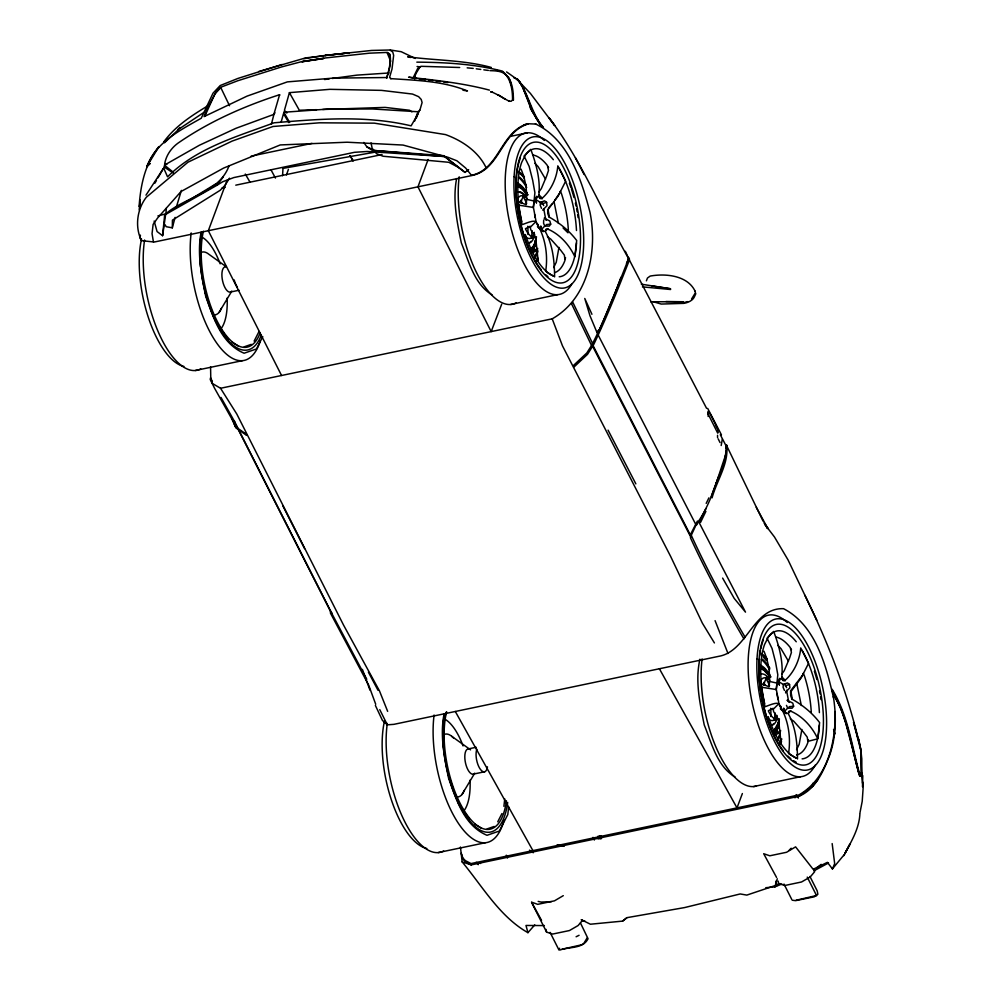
<?xml version="1.0" encoding="UTF-8"?>
<svg xmlns="http://www.w3.org/2000/svg" width="1000" height="1000" viewBox="0 0 1000 1000"><rect width="100%" height="100%" fill="white"/><g stroke="black" fill="none" stroke-linecap="round" stroke-linejoin="round"><path stroke-width="1.5" d="M200.588 266.712L200.6 244.513M443.5 745.825L444.062 751.812M443.5 741.388L443.512 722.15L444.663 717.887M835.062 711.525C836.038 742.05 827.312 778.725 798.888 794.938L471.037 863.575L465.35 860.612L462.812 857.975L461.262 853.138M165.113 224.775L166.175 226.688L172.312 227.85L172.425 220.138L220.075 190.362L224.95 185.425L229.5 178.175M861.438 772.925L860.825 750.512L853.538 722.35L858.5 739.975C846.488 689.8 827.588 641.5 804.862 595.237M859.987 812.712L862.212 801.3L863.175 787.45L861.413 774.425L861.737 758.713L860.863 749.75L858.487 738.637L857.55 737.975M543.7 219.938L543.562 223.287L544.8 226.075L549.275 226.125L550.712 224.163L549.862 221.025L544.15 218.188M513.462 100.1L513.15 93.938M282.562 175.712L282.975 168.388M538.112 260.487L535.675 237.662L530.688 229.5L530.163 226.25L525.438 228.7M533.812 201.325L536.688 196.325L537.55 196.6L535.962 199.688L540.363 202.362L540.188 205.25L541.538 208.375M781.025 742.562L778.587 719.75L773.6 711.575L773.075 708.325L768.35 710.775M776.725 683.413L779.6 678.413L780.462 678.675L778.875 681.762L783.275 684.438L783.1 687.325L784.45 690.45M812.537 786.388L812.738 783.35M557.837 165.8C556.862 177.712 551.237 190.212 542.263 198.162L540.288 197.95L538.763 196.038C540.725 180.263 536.275 164.075 530.763 149.35L524.075 156.025L529.138 166.363L532.675 180.238L534.9 192.675L533.438 207.463L518.413 205.1L522.075 224.688C525.575 223.5 533.737 219.737 535.8 221.737L530.087 227.438M766.988 638.1L772.038 648.45L775.588 662.312L777.8 674.75L776.338 689.55L761.325 687.188M165.875 214.25L166.325 208.225M859.912 813.65C859.287 828.25 851.587 841.15 844.75 853.662M534.025 201.15L533.263 207.775M776.938 683.238L776.175 689.862M139.113 206.35C140.588 185.037 145.05 163.55 158.9 146.625L146.75 166.675L149.938 163.675M513.225 99.975C513.713 92.137 512.35 83.513 508.263 76.8M139.575 206.962L140.162 199.95L139.2 209.862M387.413 77.525L333.062 78.125L287.35 81.888L247.025 96.137L204.088 116.6L207.625 107.65L216.925 90.337L220.413 87.375L237.812 80.738L281.25 67.025L301.9 61.575L323.6 58.15L369.487 53.175L387.388 52.413L389.812 54.15C391.688 61.938 389.038 71.438 386.575 78.15C388.787 70.625 391.3 62.3 389.538 54.513L387.15 52.775L390.65 61.262M800.738 647.887C799.762 659.788 794.15 672.288 785.175 680.25L783.2 680.037L781.675 678.112C783.625 662.35 779.188 646.15 773.675 631.438L767.938 637.15M708.363 411.05L708.15 416.475M722.312 439.212L721.188 445.525M140.4 235.113L140.113 238.113L141.463 240.625L154.238 242.037L472.038 175.5C500.125 169.562 501.2 131.812 528.325 123.912L523.75 124.862M154.162 221.038L157.062 231.55L162.6 235.712L164.65 215L165.725 213.85C185.387 197.025 219.575 192.562 229.088 165.675M558.962 247.4L556.263 262.238L553.65 267.587M503.9 806.312L504.762 798.875M508.675 806.975L507.788 814.562L499.387 831.025L487.013 835.3C464.137 825.675 456.4 799.9 448.638 778.487C444.3 757.463 439.875 735.5 444.038 714.15M801.875 729.475L799.175 744.312L796.562 749.663M545.65 271.475C548.263 254.5 545.225 236.2 535.8 221.737M164.125 166.5L163.85 168.45L167.55 176.838C196.337 148.075 236.812 136.588 274.025 122.812C319.587 118.9 366.175 115.175 411.112 125.85L418.375 113.263M776.112 880.975L775.475 885.475L746.825 895.1L740.212 893.95L684.587 907.575L626.95 917.663L622.587 921.112L590.4 924.225L581.25 919.675L582.125 920.8M162.6 235.712L165.725 213.85L157.9 215.938M597.013 332.575L589.975 315.738L584.763 298.463L591.925 314.275M725.088 456.838L726.562 448.963L726.275 444.862L763.075 521.138M537.987 224.325L537.525 226.938L543.275 231.588L544.038 231.337L541.512 229.35L540.8 226.038M780.9 706.4L780.438 709.013L786.188 713.662L786.95 713.413L784.412 711.425L783.713 708.112M773 709.513L778.7 703.825C776.637 701.825 768.487 705.575 764.987 706.775L761.6 688.688M565.525 257.6L564.875 260.637A60.188 24.712 78.2 0 1 554.938 272.55M808.425 739.675L807.788 742.725A60.188 24.712 78.2 0 1 796.6 754.975M776.55 877.425L763.688 853.713L769.812 855.788L786.575 852.275L795.588 846.862L813.15 869.3L827.4 862.35L832.412 868.913L844.1 854.788M592.537 343.638C606.425 316.25 617.188 287.275 628.688 258.6L625.325 251.287M164.662 163.8C166.15 155.45 171.15 148.162 177.95 143.175C208.95 121.737 243.812 106.263 279.587 94.712L279.65 95.288M536.025 242.862L533.587 249.037M778.938 724.938L776.5 731.112M521.05 169.15C525.9 180.588 527.6 193.025 526.138 204.688L518.375 201.637M763.962 651.225C768.8 662.675 770.512 675.113 769.05 686.762L761.287 683.713M302.475 61.65L323.65 58.487L301.85 61.762M777.262 878.75L775.475 885.475L778.938 883.6M172.312 227.85L175.1 217.387M456.625 178.575C452.488 199.925 456.962 221.887 461.337 242.887C468.75 261.15 474.137 284.175 492.15 294.938M699.925 659.212C694.95 680.925 699.925 703.538 704.25 724.975C711.663 743.238 717.05 766.263 735.062 777.013M201.125 232.075C196.975 253.425 201.4 275.387 205.725 296.413C213.487 317.812 221.225 343.6 244.1 353.225L256.475 348.95L262.775 336.6M200.6 240.075L201.75 235.8M445.438 715.037L446.2 712.188M279.587 94.712L273.85 114.4L274.938 112.825M271.45 124.025L274.012 114M281.175 121.988L283.512 113.6L288.775 122.6M419.812 110.375L422.1 102.525L421.225 99.45L418.612 96.662L412.5 94.062L381.5 90.375L329.888 89.325L289.413 92.65L284.425 110.35L286.863 113.038M414.738 120.975L417.362 113.287M176.012 208.238L181.388 190.4M725.337 455.962C717.15 479 710.987 504.5 696.375 524.237L690.588 536.737L591.975 345.025M286.425 174.925L288.425 169.375M615.962 290.8L620.925 277.337M715.925 483.938L718.575 476.7M416.25 118.338L417.725 114.3M227.087 180.312L208.325 230.712L281.562 375.5M428.137 159.462L417.95 186.825L491.175 331.6L501.688 304.225M742.375 793.538L737 807.887L659.388 668.75M785.688 692.95L786.712 690.2M711.388 496.525C716.575 479.525 726.825 462.975 726.525 444.862C729.388 463.075 716.663 480.562 712.075 497.85M545.138 231.337L545.938 229.237L547.863 228.625M788.05 713.425L788.85 711.325L790.775 710.7M646.4 280.825L647.475 278.012L650.188 276.075C665.675 273.238 687.975 275.438 695.263 291.562M616.225 289.925L599.362 330.3L596.888 332.575M204.838 116.2L214.875 94.062L220.8 87.613L229.537 105.738M592.788 346.413C606.362 318.35 617.925 289.225 629.412 260L629.263 258.1M832.412 868.913L834.675 863.625L832.163 843.575M626.487 263.412L628.6 258.575C602.25 212.087 581.925 161 549.288 118.1L554.65 125.525L530.388 93.4L517.3 79.7M414.787 78.938L414.162 77.85L416.262 73.025L420.262 66.475M600.425 327.925L602.712 322.713M603.85 320.1L604.987 317.488M164.475 142.8L179.112 128.938L203.8 112.475M694.8 293.775L691.562 299.012M163.738 141.975C174.925 126.45 191.438 115.675 207.662 105.938M699.875 521.062L705.9 508.625M700.55 522.388L705.913 511.337M706.2 503.375L708.9 497.863M254.125 341.112L259.062 331.45M497.738 821.812L501.975 813.538M690.625 534.225L697.425 521.062M843.913 855.638L849.9 844.212L844.825 853.475M794.887 797.325L796.325 794.65M559.788 192.675L560.3 191.713M802.688 674.762L803.213 673.8M460.438 847.025L462.163 861.925L471.25 864.887L799.062 796.25C815.863 789.025 823.438 771.137 829.675 755.15C836.275 736.375 836.45 716.012 833.337 696.525M154.913 183.162L156.45 180.487M157.988 177.812L163.388 168.463L145.975 195.162M559.163 193.75L554.663 200.487M802.062 675.825L790.5 690.962M219.062 312.425L231.8 291.137A12.875 5.288 78.2 0 1 222.662 281.225A12.875 5.288 78.2 0 1 226.188 266.938M461.975 794.5L474.712 773.213A12.875 5.288 78.2 0 1 465.575 763.3A12.875 5.288 78.2 0 1 469.1 749.013M580.462 922.975L588.062 938.75C582.9 949.1 569.225 946.562 560.05 950L558.787 949.65L559.637 948.263M593.05 345.55L587.537 354.312L574.212 366.812L573.488 365.45L586.812 352.962L592.35 344.188L690.45 535.125M696.488 525.075L697.663 523.225M149.913 163.612L146.75 166.675C156.025 142.162 179.913 130.4 201.225 118.238L213.025 93.162L220.212 85.538L237.9 78.438L282.075 64.5M539.012 191.85L541.337 188.6L546.688 175.925L548.513 170.325L547.575 166.462M781.912 673.938L784.25 670.688L789.6 658L791.425 652.4L790.487 648.538M787.05 700.263L792.763 703.1L793.625 706.25L792.175 708.2L787.7 708.15L784.412 711.425M552.038 204.013L548.488 208.038M215.888 183.875L164.65 215L216.925 185.312L223.238 176.938M794.975 797.825L796.862 795.4L798.438 798.037M817.675 779.862L812.825 786.05L799.062 796.25M563.288 895.662L554.475 900.837L537.712 904.35L531.562 902.138L541.538 920.362M582.562 920.275L578.1 925.55L569.45 930.55L552.688 934.05L546.6 932.15L531.638 902.438M862.475 786.737L862.788 775.6M792.138 900.2L795.625 900.65L814.25 896.812L817.875 894.237L817.188 890.863L809.938 876.462M462.163 861.925C482.512 886.438 499.712 916.712 527.925 932.663L534.775 924.887M542.638 210.113L547 205.712L546.638 202.375L544.55 200.85L540.363 202.362M785.55 692.188L789.912 687.788L789.55 684.463L787.463 682.938L783.275 684.438M541.512 229.35L544.8 226.075M153.425 241.9L152.05 233.7L153.112 224.4L157.562 218.062L180.987 191.55L223.65 168.062L280.25 144.938L347.137 142.213L403.062 145.062L447.887 157.275L456.912 160.787L465.65 168.038L471.463 175.312C499.55 169.375 500.625 131.625 527.75 123.725L535.988 124.075M177.913 129.5L179.975 127.513M789.212 850.138L791.2 848.238M597.15 331.712L599.612 329.425M375.387 705.462L382.425 720.4L387.337 724.837L393.925 724.338L720.788 655.9C747.575 649.325 753.637 607.45 783.562 608.688C815.362 625.05 826.15 665.387 833.512 697.837M622.587 921.112L626.95 917.663M817 867.65L821.162 864.35M363.812 142.438L366.875 146.862L375.062 150.55L443.55 155.675L465.025 172.4L468.638 169.638M419.762 110.288L418.062 111.538L419.2 111.838L372.6 108.975L327.525 109.113L283.888 112.25L289.625 122.425M530.337 250.375L534.237 248.038L535.388 251.075L533.013 252.763M530.675 250.588L534.237 248.038M531.038 252.25L534.612 249.7L533.9 247.838M773.238 732.463L777.15 730.125L778.3 733.15L775.913 734.85M773.587 732.663L777.15 730.125M773.95 734.325L777.513 731.787L776.812 729.912M210.575 366.75L210.775 378.6L212.338 383.45L220.55 388.275L552.2 318.825C588.462 298.337 597.8 250.35 589.975 212.237C581.4 179.412 568.362 139.412 535.413 123.888M765.75 887.712L774.837 886.875L779.963 883.562M216.925 185.312L222.725 181.737L233.812 177.575L354.475 152.312L367.163 151.488L444.062 156.5L375.062 150.55M412.525 78.225L415.213 76.762M813.925 870.837L828.525 862.962M576.112 936.762L579.075 935.288M816 895.638L796.05 900.25M283.888 112.25L285.1 111.675M774.837 886.875L781.838 884.038M274.175 114.275L236.012 128.275L199.412 145.238L164.312 165.2L166.887 164.125L165.4 163.538M244.163 346.838L251.287 344.363M487.075 828.913L494.2 826.45M540.85 204.163L546.638 202.375M785.212 685.8L789.55 684.463M258.725 71.525L305.637 57.9L348.925 52.85M683.125 302.8L687.6 301.613M816.325 739.188L807.837 741.375L807.262 737.163L803.438 732.1L793.688 721.188L790.3 718.8M251.175 156.113L311.962 143.375M222.062 188.038L225.113 187.4M235.775 185.162L382.05 154.537M510.588 136.35L527.25 132.85M230.6 292.013L239.037 290.238M510.7 304.488L557.663 294.637M467.7 749.038L476.15 747.275M473.5 774.087L484.762 771.737M753.612 786.562L800.562 776.712M562.112 949.225L581.438 944.85L583.65 943.725L587.013 938.112M195.325 370.5L242.3 360.688M438.237 852.575L485.213 842.763M283.65 115.062L285.363 114.7M628.05 257.462L706.587 408.35M283.062 168.363L376.25 151.95M349.113 52.862L325.3 55.4L328.738 54.862L303.863 58.712M324.538 79.525L329.175 78.9M332.262 78.475L356.95 75.125L389.2 72.962M861.587 775.738L859.638 775.987C851.462 748.637 848.275 718.838 833.162 694.013M325.3 55.4L371.575 50.45L389.9 50L392.762 52.062L393.65 55.338L392 69.075L389.613 77.263L390.938 78.725M546.2 224.613L550.712 224.163M789.112 706.688L793.625 706.25M581.7 921.125L584.812 920.95M551.438 901.65L541.112 902.087L538.162 901.4M316.488 109.688L299.337 110.262L289.413 92.65M322.713 109.488L385.062 107.4L409.487 110.262L411.925 111.85M544.388 925.575L525.988 925.462L527.925 932.663M650.7 301.762L683.35 301.762L665.95 301.512M416.825 62.15C445.475 62.35 474.487 63.975 502.325 71.087C510.75 77.9 512.575 89.525 512.55 99.75L511.238 101.287L508.688 100.95M459.675 67.5L421.3 66.312L417.738 68.362L413.325 77.425L416.912 78.513M467.175 67.85L473.2 68.4M390.5 78.612C416.413 80.388 443.1 80.975 467.488 90.962L462.925 90.225M420.775 79.212L425.412 79.475M642.45 286.875L670.6 289.513M651.95 285.95L670.6 288.775L641.325 284.188M489.862 70.65C496.287 70.862 503.888 70.838 507.688 77.075M542.288 198.775L540.2 198.55L538.638 196.562M785.2 680.863L783.112 680.625L781.55 678.637M408.575 77.175C435.7 80.262 462.975 83.1 489.425 90.125M390.387 50L401.2 51.7L415.312 58.463M419.8 78.863L425.588 79.575M419.2 79.125L422.088 79.475M417.062 66.487L420.012 66.888M476.238 68.812L480.775 69.425M483.812 69.837L488.35 70.45M428.475 79.925L432.962 80.538M435.95 80.95L440.438 81.562M443.425 81.975L447.912 82.6M490.938 91.962L492.275 92.212L490.938 91.888M409.237 77.25L414.025 78.162M557.2 844.725L564.35 846.1M491.275 67.438C464 59.95 435.513 60.55 407.713 56.788L410.462 57.5M526.225 199.25L533.837 200.95M769.125 681.338L776.737 683.025M497.225 70.562L500.012 71.2M480.55 863.462L476.163 862.362L478.263 864.675M513.9 77.825L517.762 79.262L522.325 86.35L531.85 110.875L541.538 126.4L543.462 127.537C531.65 113.8 529.1 95.575 519.1 80.925L518.05 80.312M516.487 79.312L518.362 80.213L522.55 86.65L529.475 103.45L530.4 108.138L541.538 126.4M491.45 91.775L498.363 95.1M653.863 301.913L661.213 304.062L683.737 303.363A11.688 6.963 -10.4 0 0 694.25 297.113L695.775 293.775L694.712 290.788M506.575 71.925L518.362 80.213M471.25 864.887L465.562 861.925L463.025 859.287L461.475 854.45M504.45 98.737L509.525 101.388M459.237 167.775L448.738 162.288L383.038 156.237L376.55 153.688L372.137 148.312L371.05 142.9M857.8 739.45L858.75 739.963L861.112 751.025L861.725 775.088L861.413 774.412M497.525 94.663L505.275 99.162M546.925 272.25L553.312 276.137M796.225 758.213L788.55 753.55C791.175 736.575 788.138 718.275 778.7 703.825M232.138 342.225L238.688 346.225M475.05 824.312L481.6 828.3M498.125 94.712L504.975 99.05M366.875 146.862L375.037 152.2M164.6 167.3L173.688 173.3M529.5 850.15L533.3 852.738M547.388 236.713L550.775 239.112L560.525 250.012L564.35 255.087L564.925 259.288M226.438 266.863L208.837 254.25A32.05 13.162 78.2 0 0 201.612 252.237M451.75 736.338L470.6 749.85M165.525 166.025L173.175 172.125M443.55 155.675L465.025 172.4M502.962 72.15L508.512 77.513M563.075 227.95L567.975 232.8M538.987 194.938L542.263 198.162M781.9 677.013L785.175 680.25M534.925 163.325L538.088 166.575L545.538 179.137M777.837 645.413L781 648.65L788.45 661.213M707.675 408.387L721.45 434.85M414.162 77.85L414.862 78.6M544.637 218.337L546.237 220.338M787.537 700.413L789.15 702.425M756.287 507.375L767.862 528.513L765.662 525.438L774.5 537.025L788.012 559.862L816.787 620.188M767.862 528.513L765.413 524.9M228.212 339.837L215.688 321.312L210.263 306.938M469.45 819.45L458.6 803.388L454.263 791.888M518.387 80.363C528.638 94.675 530.225 113.1 542.112 126.575M764.013 522.9L767.312 527.987L764.837 524.175M548.587 167.6L547.013 165.025A60.188 24.712 78.2 0 0 532.975 155.013M791.488 649.675L789.925 647.113A60.188 24.712 78.2 0 0 775.888 637.087M714.412 642.938L702.387 623.188L670.662 556.475L562.487 345.875L552.2 318.825M245.3 174.062L249.913 181.962M350.037 155.6L353.162 160.987L350.087 155.6M722.625 578.1L734.212 598.4L745.5 612.137L698.875 522.075M534.612 249.7L535.388 251.075M777.513 731.787L778.3 733.15M832.312 691.513C847.425 716.125 851.45 745.5 858.7 773M220.987 397.425L233.212 419.15L233.088 421.163L214.587 388.275L210.25 379.562L210.525 377.8L212.387 381.55M455.312 711.488L532.925 850.625M220.55 388.275L236.812 414.062L343.488 624.975L379.425 690.8L387.65 711.35M535.788 221.275L538.962 227.6M778.7 703.363L781.875 709.675M271 169.85L275.438 178.075M486.438 168.4C478.787 151.775 462.312 140.625 445.487 134.588L374.387 123.162L319.413 122.812L273.012 126.487L232.138 141.088L187.975 162.2L146.337 197.225C136.988 209.275 134.725 226.875 141.463 240.625M368.387 672.125L378.013 690.288M366.788 679.287L330.588 611.175L330.425 613.075L368.65 685.075L375.712 704.25M387.337 724.837L379.775 709.638M608.062 430.15L635.85 483.862M331.225 612.288L331.912 613.625M709.8 413.312L715.913 425.062M720.263 434.663L726.025 445.737L726.213 448.575M575.438 157.75L584.113 174.513M597.612 333.963L696.125 525.112M304.587 548.65L282.863 505.9M234 420.275L234.688 421.625M593.025 837.362L594.375 840.025M234.688 421.875L332.013 613.787M233.475 420.087L330.838 612.062M718.2 438.888L720.05 442.575M558.488 167.087L565.625 181.275L558.288 195.8L548.013 209.562L549.438 217.237C559.862 223.125 569.475 230.925 576.7 240.512L574.825 256.737C569.513 245.15 559.85 234.288 548.062 229.2L546.237 229.775L545.438 231.812C552.962 245.3 554.45 261.65 554.6 276.913M801.388 649.175L808.538 663.35L801.2 677.875L790.925 691.637L792.35 699.325C802.763 705.212 812.387 713.012 819.613 722.6L817.738 738.825C812.425 727.225 802.763 716.363 790.975 711.275L789.15 711.85L788.35 713.888C795.875 727.387 797.35 743.737 797.5 758.988M541.95 202.037L543.725 205.562M784.85 684.112L786.637 687.65M807.25 877.113L816.625 895.7M784 884.05L791.637 899.188M550.087 932.387L558.787 949.65M715.487 424.95L717.15 428.475M728 653.512L715.075 620.65M786.462 705.362L787.7 708.15M506.287 855.212L507.488 858.012M803.337 673.275L804.45 675.95A60.188 24.712 78.2 0 1 811.275 712.463M560.425 191.2L561.538 193.863A60.188 24.712 78.2 0 1 568.362 230.387M453.175 789.013L448.275 774.5M209.175 304.062L205.925 295.438L204.513 287.875M362.362 669.388L369.938 690.075M792.062 699.513L790.662 695.612L790.575 691.525M549.163 217.438L547.75 213.525L547.663 209.438M833.575 729.425L835.025 733.812M778.375 681.912L779.287 684.725M535.462 199.838L536.375 202.638M796.575 682.613L801.325 705.5M554.087 201.962L558.413 223.412M509.963 80.087L511.362 85.525M717.663 429.725L717.913 430.788A3.925 1.013 72 0 1 717.7 433.125L708.1 413.963A3.25 0.838 72 0 1 708 412.1M814.038 868.95L814.663 871.712L810.2 877L801.538 881.988L784.775 885.5L778.7 883.587L778.125 881.075M545.975 929.388L546.6 932.15M776.9 693.462L778.05 699.613M786.737 691.312L788.538 700.938M776.438 690.062L778.763 702.513M543.825 209.225L545.625 218.863M533.525 207.987L535.862 220.438M445.462 759.375L446.025 762.4M534.6 214.375L535.138 217.537M778.875 681.762L779.412 685.088M535.962 199.688L536.5 203.012M862.562 781.875L862.987 786.137M783.763 708.637L783.9 711.513M540.85 226.562L540.988 229.425M599.612 835.85L599.675 838.825M600.363 835.925L600.425 838.838M601.35 835.713L601.413 838.688M717.537 435.288L717.575 437.663M598.25 836.012L598.288 839.013M506.425 800.738A70.037 28.763 78.2 0 1 465.775 813.037A70.037 28.763 78.2 0 1 446.65 711.8M507.688 802.375A72.912 29.938 78.2 0 1 466.775 817.212A72.912 29.938 78.2 0 1 444.425 714.513M426.825 848.462A77.15 31.625 78.3 0 1 391.375 799.862A77.15 31.625 78.3 0 1 384.462 721.137M443.675 851A82.4 33.775 78.3 0 1 401.675 815.138A82.4 33.775 78.3 0 1 387.3 723.45M504.05 820.125A82.4 33.775 78.3 0 1 458.325 823.238A82.4 33.775 78.3 0 1 434.087 715.013M444.25 718.85A49.625 20.375 78.2 0 1 463.062 745.925M470.037 780.175A49.625 20.375 78.2 0 1 463.587 811.25M444.525 734.312A32.05 13.162 78.2 0 1 453.638 738.125M464.263 790.35A32.05 13.162 78.2 0 1 456.688 796.963M487.475 766.838A12.875 5.288 78.2 0 1 479.637 768.213A12.875 5.288 78.2 0 1 476.838 749.225M260.15 332.887A70.037 28.763 78.2 0 1 219.088 324.787A70.037 28.763 78.2 0 1 203.388 231.2M261.275 335.112A72.912 29.938 78.2 0 1 219.412 328.237A72.912 29.938 78.2 0 1 201.513 232.438M183.912 366.388A77.15 31.625 78.3 0 1 148.463 317.775A77.15 31.625 78.3 0 1 141.55 239.05M200.775 368.925A82.4 33.775 78.3 0 1 158.45 332.337A82.4 33.775 78.3 0 1 144.588 240.025M260.312 340.887A82.4 33.775 78.3 0 1 214.5 339.762A82.4 33.775 78.3 0 1 191.188 232.938M201.337 236.775A49.625 20.375 78.2 0 1 220.15 263.85M227.125 298.1A49.625 20.375 78.2 0 1 220.675 329.175M221.363 308.263A32.05 13.162 78.2 0 1 213.775 314.887M237.45 287.213A12.875 5.288 78.2 0 1 234.2 279.95M796.125 762.15A70.312 28.925 78.1 0 1 793.475 760.662M790.812 758.713A70.312 28.925 78.1 0 1 787.975 756.125M783.4 750.888A70.312 28.925 78.1 0 1 759.35 659.062M759.65 656A70.312 28.925 78.1 0 1 760.512 650.238M760.825 648.65A70.312 28.925 78.1 0 1 763.275 640.037M814.375 671.225A70.312 28.925 78.1 0 1 816.862 679.55M819.525 690.987A70.312 28.925 78.1 0 1 820.075 693.888M820.575 696.787A70.312 28.925 78.1 0 1 821.012 699.663M815.238 765.125A82.4 33.888 78.1 0 1 751.637 700.062A82.4 33.888 78.1 0 1 787.262 622.525M756.4 786.062A82.4 33.9 78.1 0 1 715.913 746.988A82.4 33.9 78.1 0 1 702.113 658.9M796.263 757.9A65.213 26.775 78.2 0 1 768.275 716.625M764.663 703.625A65.213 26.775 78.2 0 1 764.663 644.275L768.288 637.2A65.213 26.775 78.2 0 1 796.263 641.787M802.113 650.413A65.213 26.775 78.2 0 1 819.4 712.613M819.4 725.013A65.213 26.775 78.2 0 1 802.113 758.863M760.7 666.637A34.975 14.363 78.2 0 1 769.087 675.15M778.675 720.975A34.975 14.363 78.2 0 1 774.6 731.9M768.388 678.3A30.587 12.562 78.2 0 1 769.712 680.575M760.3 665.8A36.438 14.963 78.2 0 1 769.125 675.638M778.325 722.05A36.438 14.963 78.2 0 1 775.487 731.338M763.475 669.525A34.975 14.363 78.2 0 1 766.525 673.05M776.1 727.562A34.975 14.363 78.2 0 1 774.3 731.162M765.625 677.875A32.05 13.162 78.2 0 1 769.538 685.662M774.9 712.712A32.05 13.162 78.2 0 1 774.412 719.862M760.225 665.075A36.438 14.963 78.2 0 1 770.125 675.425M779.325 721.838A36.438 14.963 78.2 0 1 775.8 732.25M761.1 653.4A49.638 20.375 78.2 0 1 767.337 658.95M781.55 741.637A49.638 20.375 78.2 0 1 780.075 744.112M776.95 716.087A21.788 8.95 78.2 0 1 768.438 719.025M760.375 681.225A21.788 8.95 78.2 0 1 768.438 679.362A26.188 10.75 78.2 0 0 766.462 676.925M778.337 719.35A21.788 8.95 78.2 0 1 768.512 711.3M763.938 685.238A21.788 8.95 78.2 0 1 770.888 676.912M760.525 674.137A26.188 10.75 78.2 0 1 769.5 679.1M776.663 719.912A26.188 10.75 78.2 0 1 772.337 725.1M776.85 715.337A26.188 10.75 78.2 0 1 775.662 720.125M773.787 723.525A26.188 10.75 78.2 0 1 771.338 725.3M761.7 668.587A32.05 13.162 78.2 0 1 770.612 676.838M779.4 718.812A32.05 13.162 78.2 0 1 773.725 730.512M760.7 668.787A32.05 13.162 78.2 0 1 763.188 669.95M764.438 670.863A32.05 13.162 78.2 0 1 768.188 674.925M776.963 724.875A32.05 13.162 78.2 0 1 774.663 729.038M763.675 682.375A32.05 13.162 78.2 0 1 764.95 685.062M770.688 708.3A32.05 13.162 78.2 0 1 770.825 716.538M762.438 655.275A49.625 20.375 78.2 0 1 767.3 660.325M781.825 738.925A49.625 20.375 78.2 0 1 779.837 743.138M763.388 657.25A49.625 20.375 78.2 0 1 766.3 660.537M761.438 659.488A45.237 18.575 78.2 0 1 769.6 669.613M780.612 730.45A45.237 18.575 78.2 0 1 777.95 738.388M762.438 659.275A45.237 18.575 78.2 0 1 769.9 668.238M780.113 735.525A45.237 18.575 78.2 0 1 777.6 740.438M547.913 276.637A70.312 28.925 78.1 0 1 546.013 274.975M541.3 269.837A70.312 28.925 78.1 0 1 520.375 157.963M569.388 183.212A70.312 28.925 78.1 0 1 570.962 187.638M571.462 189.137A70.312 28.925 78.1 0 1 573.95 197.475M575.388 203.15A70.312 28.925 78.1 0 1 576.025 206.012M576.625 208.912A70.312 28.925 78.1 0 1 577.163 211.812M577.663 214.713A70.312 28.925 78.1 0 1 578.1 217.587M571.638 284.288A82.4 33.888 78.1 0 1 508.488 216.762A82.4 33.888 78.1 0 1 544.35 140.438M516.163 302.9A82.4 33.9 78.1 0 1 474.263 267.8A82.4 33.9 78.1 0 1 459.2 176.812M553.35 275.825A65.213 26.775 78.2 0 1 525.375 234.55M521.763 221.55A65.213 26.775 78.2 0 1 521.763 162.188L525.375 155.113A65.213 26.775 78.2 0 1 553.35 159.713M559.2 168.337A65.213 26.775 78.2 0 1 576.487 230.525M576.487 242.938A65.213 26.775 78.2 0 1 559.2 276.775M517.788 184.562A34.975 14.363 78.2 0 1 526.188 193.075M535.538 240.287A34.975 14.363 78.2 0 1 531.688 249.812M525.475 196.225A30.587 12.562 78.2 0 1 526.8 198.5M534.25 232.312A30.587 12.562 78.2 0 1 534.025 235.012M517.388 183.725A36.438 14.963 78.2 0 1 526.225 193.55M535.413 239.975A36.438 14.963 78.2 0 1 532.575 249.25M522.712 195.8A32.05 13.162 78.2 0 1 526.638 203.575M531.987 230.637A32.05 13.162 78.2 0 1 531.5 237.787M517.312 183A36.438 14.963 78.2 0 1 527.225 193.35M536.163 241.213A36.438 14.963 78.2 0 1 532.888 250.162M518.188 171.325A49.638 20.375 78.2 0 1 524.425 176.863M534.038 234.013A21.788 8.95 78.2 0 1 525.525 236.95M517.475 199.137A21.788 8.95 78.2 0 1 525.525 197.288M535.438 237.275A21.788 8.95 78.2 0 1 525.6 229.213M521.025 203.15A21.788 8.95 78.2 0 1 527.975 194.825M517.625 192.05A26.188 10.75 78.2 0 1 525.575 195.75M534.712 234.363A26.188 10.75 78.2 0 1 529.438 243.012M519.475 192.213A26.188 10.75 78.2 0 1 521.5 193.162M522.525 193.912A26.188 10.75 78.2 0 1 525.588 197.225M533.938 233.263A26.188 10.75 78.2 0 1 532.762 238.038M530.875 241.438A26.188 10.75 78.2 0 1 528.438 243.225M518.787 186.5A32.05 13.162 78.2 0 1 527.712 194.75M536.487 236.737A32.05 13.162 78.2 0 1 530.812 248.438M517.788 186.713A32.05 13.162 78.2 0 1 525.275 192.85M520.763 200.287A32.05 13.162 78.2 0 1 522.038 202.987M527.775 226.225A32.05 13.162 78.2 0 1 527.913 234.45M519.538 173.2A49.625 20.375 78.2 0 1 524.388 178.25M538.312 258.35A49.625 20.375 78.2 0 1 536.925 261.062M518.538 177.413A45.237 18.575 78.2 0 1 526.7 187.537M537.712 248.375A45.237 18.575 78.2 0 1 534.388 257.488M519.538 177.2A45.237 18.575 78.2 0 1 526.263 185.025M538.025 250.938A45.237 18.575 78.2 0 1 534.688 258.35M592.775 343.875L591.825 346.05L571.6 303.913L572.663 301.975L592.775 343.875M691.413 535.625L690.4 537.7C706.413 572.5 724.538 606.025 743.913 638.888L745.013 637.05C725.6 604.113 707.463 570.5 691.413 535.625M861.787 773.288L859.737 773.55L859.075 772.062C851.575 744.125 847.55 714.312 832.138 689.287L833 693.462L840.85 707.987L845.575 722.575L859.7 775.725L862.288 775.588L861.787 773.288M246.012 434.012L235.25 426.562L232.4 419.55L235.925 427.925L246.688 435.387L246.012 434.012M757.013 658.8A77.15 31.738 78.1 0 0 805.95 770.225A77.15 31.738 78.1 0 0 812.188 654.45A77.15 31.738 78.1 0 0 757.013 658.8M758.925 661.438A71.737 29.45 78.2 0 0 804.262 765.075A71.737 29.45 78.2 0 0 810.125 657.412A71.737 29.45 78.2 0 0 758.925 661.438M514.1 176.713A77.15 31.738 78.1 0 0 563.038 288.15A77.15 31.738 78.1 0 0 569.275 172.362A77.15 31.738 78.1 0 0 514.1 176.713M516.013 179.35A71.737 29.45 78.2 0 0 561.35 282.987A71.737 29.45 78.2 0 0 567.212 175.325A71.737 29.45 78.2 0 0 516.013 179.35"/></g></svg>
